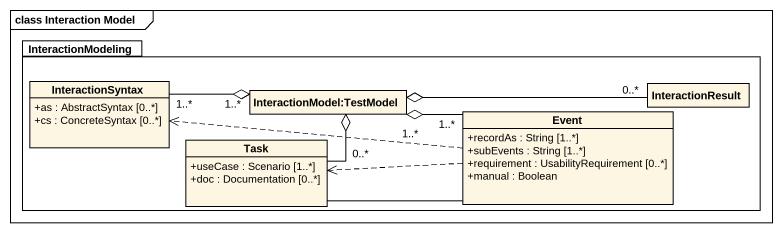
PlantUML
@startuml
mainframe class Interaction Model
hide circle
hide empty members
skinparam classAttributeIconSize 0
package InteractionModeling {
  class InteractionSyntax {
    +as : AbstractSyntax [0..*]
    +cs : ConcreteSyntax [0..*]
  }
  class "InteractionModel:TestModel" as InteractionModel_TestModel
  class InteractionResult
  class Task {
    +useCase : Scenario [1..*]
    +doc : Documentation [0..*]
  }
  class Event {
    +recordAs : String [1..*]
    +subEvents : String [1..*]
    +requirement : UsabilityRequirement [0..*]
    +manual : Boolean
  }
}
InteractionModel_TestModel "1..*" o-left- "1..*" InteractionSyntax
InteractionModel_TestModel o-right- "0..*" InteractionResult
InteractionModel_TestModel o-- "0..*" Task
InteractionModel_TestModel "1..*" o-right- "1..*" Event
Event .left.> InteractionSyntax
Event .left.> Task
Event -left- Task
@enduml
